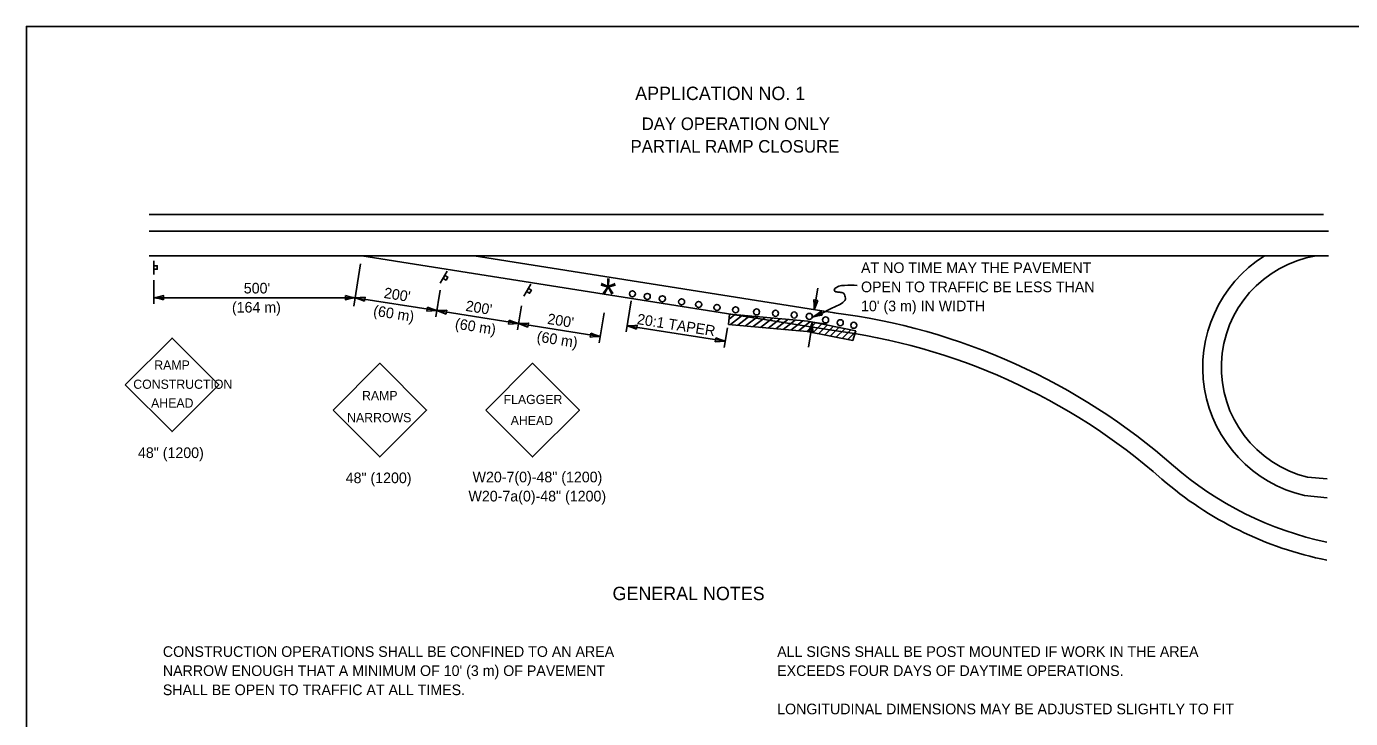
# Model space of a CAD drawing. Extents: x 2262426 to 2263056, y -3123596 to -3123196.
# Drawn here: x 2262426.2 to 2262806.2, y -3123394.9 to -3123196.3 of the extents above; entities that cross this region are included whole.
import ezdxf

# ---------------------------------------------------------------- set-up
doc = ezdxf.new("R2010")
doc.units = 0
for name, color, linetype in [('Default', 7, 'Continuous'), ('RD_Pr_Roadway_Dimensions', 7, 'Continuous'), ('RD_Pr_Roadway_Items', 7, 'Continuous'), ('RD_Pr_Roadway_Notes', 7, 'Continuous')]:
    doc.layers.add(name, color=color, linetype=linetype)

msp = doc.modelspace()

# ---------------------------------------------------------------- linework, layer by layer
at = {"layer": 'Default'}
msp.add_lwpolyline([(2262426.16, -3123596.35), (2263056.16, -3123596.35), (2263056.16, -3123196.35), (2262426.16, -3123196.35)], close=True, dxfattribs=at)
at = {"layer": 'RD_Pr_Roadway_Dimensions'}
for p, q in [((2262520.09, -3123276.61), (2262522.02, -3123264.4)), ((2262462.72, -3123269.14), (2262462.72, -3123275.94)), ((2262520.48, -3123274.16), (2262462.72, -3123274.16)), ((2262543.93, -3123277.87), (2262520.48, -3123274.16)), ((2262543.65, -3123279.63), (2262544.87, -3123271.98)), ((2262567.39, -3123281.59), (2262543.93, -3123277.87)), ((2262567.11, -3123283.35), (2262568.21, -3123276.45)), ((2262598.28, -3123283.96), (2262599.69, -3123275.05)), ((2262590.85, -3123285.3), (2262567.39, -3123281.59)), ((2262591.93, -3123278.5), (2262590.57, -3123287.06)), ((2262626.71, -3123286.66), (2262598.56, -3123282.2)), ((2262626.43, -3123288.42), (2262627.32, -3123282.77))]:
    msp.add_line(p, q, dxfattribs=at)
for points in [[(2262465.52, -3123274.74), (2262465.52, -3123274.16), (2262465.52, -3123273.57), (2262464.12, -3123273.91), (2262462.72, -3123274.16), (2262464.21, -3123274.43)], [(2262517.68, -3123273.57), (2262517.68, -3123274.16), (2262517.68, -3123274.74), (2262519.08, -3123274.4), (2262520.48, -3123274.16), (2262518.98, -3123273.89)], [(2262523.15, -3123275.17), (2262523.24, -3123274.6), (2262523.33, -3123274.02), (2262521.9, -3123274.14), (2262520.48, -3123274.16), (2262521.91, -3123274.66)], [(2262541.26, -3123276.86), (2262541.17, -3123277.44), (2262541.08, -3123278.01), (2262542.51, -3123277.89), (2262543.93, -3123277.87), (2262542.5, -3123277.37)], [(2262546.61, -3123278.89), (2262546.7, -3123278.31), (2262546.79, -3123277.73), (2262545.35, -3123277.85), (2262543.93, -3123277.87), (2262545.36, -3123278.37)], [(2262564.72, -3123280.57), (2262564.63, -3123281.15), (2262564.53, -3123281.73), (2262565.97, -3123281.61), (2262567.39, -3123281.59), (2262565.96, -3123281.09)], [(2262570.06, -3123282.6), (2262570.16, -3123282.03), (2262570.25, -3123281.45), (2262568.81, -3123281.57), (2262567.39, -3123281.59), (2262568.82, -3123282.09)], [(2262588.18, -3123284.29), (2262588.09, -3123284.87), (2262587.99, -3123285.44), (2262589.43, -3123285.32), (2262590.85, -3123285.3), (2262589.42, -3123284.8)], [(2262601.23, -3123283.22), (2262601.32, -3123282.64), (2262601.41, -3123282.06), (2262599.98, -3123282.18), (2262598.56, -3123282.2), (2262599.99, -3123282.7)], [(2262624.04, -3123285.65), (2262623.94, -3123286.22), (2262623.85, -3123286.8), (2262625.29, -3123286.68), (2262626.71, -3123286.66), (2262625.28, -3123286.16)]]:
    msp.add_lwpolyline(points, close=True, dxfattribs=at)
at = {"layer": 'RD_Pr_Roadway_Items'}
for p, q in [((2262461.33, -3123250.28), (2262798.48, -3123250.27)), ((2262461.33, -3123255.02), (2262799.89, -3123255.02)), ((2262461.33, -3123262.14), (2262799.85, -3123262.15)), ((2262657.27, -3123283.51), (2262522.38, -3123262.14)), ((2262658.06, -3123278.53), (2262554.66, -3123262.15)), ((2262462.72, -3123267.53), (2262462.72, -3123263.57)), ((2262544.94, -3123269.94), (2262546.93, -3123266.52)), ((2262568.93, -3123273.73), (2262570.92, -3123270.3)), ((2262627.67, -3123281.81), (2262627.94, -3123278.87)), ((2262650.19, -3123283.88), (2262627.67, -3123281.81)), ((2262627.81, -3123280.28), (2262629.46, -3123279)), ((2262650.46, -3123280.93), (2262627.94, -3123278.86)), ((2262628.19, -3123281.86), (2262631.63, -3123279.2)), ((2262630.36, -3123282.06), (2262633.8, -3123279.4)), ((2262632.53, -3123282.26), (2262635.97, -3123279.6)), ((2262634.7, -3123282.46), (2262638.15, -3123279.8)), ((2262636.87, -3123282.66), (2262640.32, -3123280)), ((2262639.04, -3123282.86), (2262642.49, -3123280.2)), ((2262641.22, -3123283.05), (2262644.66, -3123280.4)), ((2262643.39, -3123283.25), (2262646.83, -3123280.59)), ((2262645.56, -3123283.45), (2262649, -3123280.79)), ((2262647.73, -3123283.65), (2262650.4, -3123281.59)), ((2262650.13, -3123283.87), (2262652.64, -3123281.36)), ((2262650.4, -3123281.59), (2262650.96, -3123281.03)), ((2262650.46, -3123280.93), (2262664.23, -3123283.67)), ((2262651.82, -3123284.2), (2262654.32, -3123281.7)), ((2262653.5, -3123284.53), (2262656, -3123282.03)), ((2262663.38, -3123286.47), (2262650.19, -3123283.88)), ((2262655.19, -3123284.86), (2262657.68, -3123282.37)), ((2262656.87, -3123285.19), (2262659.36, -3123282.7)), ((2262658.56, -3123285.52), (2262661.04, -3123283.04)), ((2262660.24, -3123285.85), (2262662.72, -3123283.37)), ((2262661.92, -3123286.18), (2262664.14, -3123283.97)), ((2262664.23, -3123283.67), (2262663.38, -3123286.47)), ((2262793.85, -3123325.63), (2262799.49, -3123326.15)), ((2262792.97, -3123330.91), (2262799.46, -3123331.52))]:
    msp.add_line(p, q, dxfattribs=at)
for points in [[(2262462.72, -3123265.97), (2262463.71, -3123265.97), (2262463.71, -3123264.98), (2262462.72, -3123264.98)], [(2262545.72, -3123268.6), (2262546.57, -3123269.09), (2262547.07, -3123268.24), (2262546.22, -3123267.74)], [(2262569.71, -3123272.38), (2262570.57, -3123272.88), (2262571.07, -3123272.02), (2262570.21, -3123271.53)]]:
    msp.add_lwpolyline(points, close=True, dxfattribs=at)
for centre in [(2262600.09, -3123273.04), (2262604.33, -3123273.8), (2262608.67, -3123274.47), (2262614.2, -3123275.34), (2262619.09, -3123276.1), (2262624.35, -3123276.96), (2262629.7, -3123277.64), (2262635.7, -3123278.23), (2262641.15, -3123278.63), (2262646.5, -3123279.12), (2262650.84, -3123279.51), (2262655.53, -3123280.52), (2262659.72, -3123281.34), (2262663.62, -3123282.07)]:
    msp.add_circle(centre, 0.87, dxfattribs=at)
for centre, radius, start, end in [((2262801.54, -3123294.14), 37.76, 122.0942, 256.8819), ((2262801.54, -3123294.14), 32.42, 99.3163, 256.2761), ((2262635.3, -3123458.84), 181.75, 48.6479, 82.8566), ((2262635.3, -3123458.84), 176.7, 48.6479, 82.8566), ((2262820.05, -3123247.6), 98.89, 229.1299, 257.9409), ((2262820.05, -3123247.6), 103.94, 229.1299, 258.5186)]:
    msp.add_arc(centre, radius, start, end, dxfattribs=at)
at = {"layer": 'RD_Pr_Roadway_Notes'}
for p, q in [((2262652.29, -3123277.61), (2262653.27, -3123271.44)), ((2262650.59, -3123288.31), (2262651.73, -3123281.13)), ((2262655.76, -3123281.77), (2262651.1, -3123281.03))]:
    msp.add_line(p, q, dxfattribs=at)
for points in [[(2262654.58, -3123279.15), (2262654.35, -3123278.61), (2262654.11, -3123278.08), (2262652.97, -3123278.96), (2262651.79, -3123279.75), (2262653.26, -3123279.39)], [(2262653.3, -3123274.94), (2262652.73, -3123274.85), (2262652.15, -3123274.75), (2262652.27, -3123276.19), (2262652.29, -3123277.61), (2262652.79, -3123276.18)], [(2262650.71, -3123283.8), (2262651.29, -3123283.9), (2262651.87, -3123283.99), (2262651.75, -3123282.55), (2262651.73, -3123281.13), (2262651.23, -3123282.56)], [(2262454.51, -3123299.15), (2262467.95, -3123285.72), (2262481.38, -3123299.15), (2262467.95, -3123312.58)], [(2262514.14, -3123306.39), (2262527.57, -3123292.95), (2262541.01, -3123306.39), (2262527.57, -3123319.82)], [(2262557.98, -3123306.39), (2262571.41, -3123292.95), (2262584.85, -3123306.39), (2262571.41, -3123319.82)]]:
    msp.add_lwpolyline(points, close=True, dxfattribs=at)
msp.add_spline([(2262664.58, -3123270.62), (2262660.97, -3123270.62), (2262659.32, -3123270.89), (2262658.47, -3123271.33), (2262658.04, -3123271.76), (2262658.15, -3123272.3), (2262658.79, -3123272.51), (2262659.85, -3123272.63), (2262660.5, -3123272.74), (2262660.92, -3123273.27), (2262661.23, -3123274.56), (2262660.05, -3123275.84), (2262658.34, -3123276.68), (2262655.12, -3123278.27), (2262651.79, -3123279.75)], degree=3, dxfattribs=at)

# ---------------------------------------------------------------- texts
at = {"layer": 'RD_Pr_Roadway_Dimensions'}
for s, p in [("500'", (2262488.53, -3123272.94)), ('(164 m)', (2262485.13, -3123278.42))]:
    msp.add_text(s, height=3.048, dxfattribs=at).set_placement(p)
for s, rotation, p in [("200'", 350.9999, (2262528.59, -3123274.2)), ('(60 m)', 350.9999, (2262525.54, -3123279.28)), ("200'", 350.9999, (2262552.04, -3123277.92)), ('(60 m)', 350.9999, (2262549, -3123282.99)), ("200'", 350.9999, (2262575.5, -3123281.64)), ('20:1 TAPER', 351.0014, (2262601.23, -3123281.7)), ('(60 m)', 350.9999, (2262572.46, -3123286.71))]:
    msp.add_text(s, height=3.048, rotation=rotation, dxfattribs=at).set_placement(p)
at = {"layer": 'RD_Pr_Roadway_Notes'}
for s, height, p in [('APPLICATION NO. 1', 3.84, (2262600.87, -3123217.45)), ('DAY OPERATION ONLY', 3.6, (2262602.73, -3123226.05)), ('PARTIAL RAMP CLOSURE', 3.6, (2262599.54, -3123232.53)), ('RAMP', 2.64, (2262462.84, -3123294.79)), ('CONSTRUCTION', 2.64, (2262456.81, -3123300.29)), ('RAMP', 2.64, (2262522.47, -3123303.55)), ('AHEAD', 2.64, (2262461.92, -3123305.69)), ('FLAGGER', 2.64, (2262563.1, -3123304.67)), ('NARROWS', 2.64, (2262518.19, -3123309.87)), ('AHEAD', 2.64, (2262565.14, -3123310.69)), ('48" (1200)', 3.048, (2262458.16, -3123320.15)), ('48" (1200)', 3.048, (2262517.78, -3123327.36)), ('W20-7(0)-48" (1200)', 3.048, (2262554.2, -3123327.12)), ('W20-7a(0)-48" (1200)', 3.048, (2262553.02, -3123332.6)), ('GENERAL NOTES', 3.84, (2262594.37, -3123360.92)), ('CONSTRUCTION OPERATIONS SHALL BE CONFINED TO AN AREA', 3.048, (2262465.3, -3123377.2)), ('ALL SIGNS SHALL BE POST MOUNTED IF WORK IN THE AREA', 3.048, (2262641.62, -3123377.2)), ("NARROW ENOUGH THAT A MINIMUM OF 10' (3 m) OF PAVEMENT", 3.048, (2262465.3, -3123382.68)), ('EXCEEDS FOUR DAYS OF DAYTIME OPERATIONS.', 3.048, (2262641.62, -3123382.68)), ('SHALL BE OPEN TO TRAFFIC AT ALL TIMES.', 3.048, (2262465.3, -3123388.17)), ('LONGITUDINAL DIMENSIONS MAY BE ADJUSTED SLIGHTLY TO FIT', 3.048, (2262641.62, -3123393.66))]:
    msp.add_text(s, height=height, dxfattribs=at).set_placement(p)
for s, height, rotation, p in [('AT NO TIME MAY THE PAVEMENT', 3.048, 359.9995, (2262665.69, -3123267.08)), ('*', 9.18, 359.6815, (2262590.69, -3123277.78)), ('OPEN TO TRAFFIC BE LESS THAN', 3.048, 359.9995, (2262665.69, -3123272.57)), ("10' (3 m) IN WIDTH", 3.048, 359.9995, (2262665.69, -3123278.05))]:
    msp.add_text(s, height=height, rotation=rotation, dxfattribs=at).set_placement(p)

doc.saveas('drawing.dxf')
